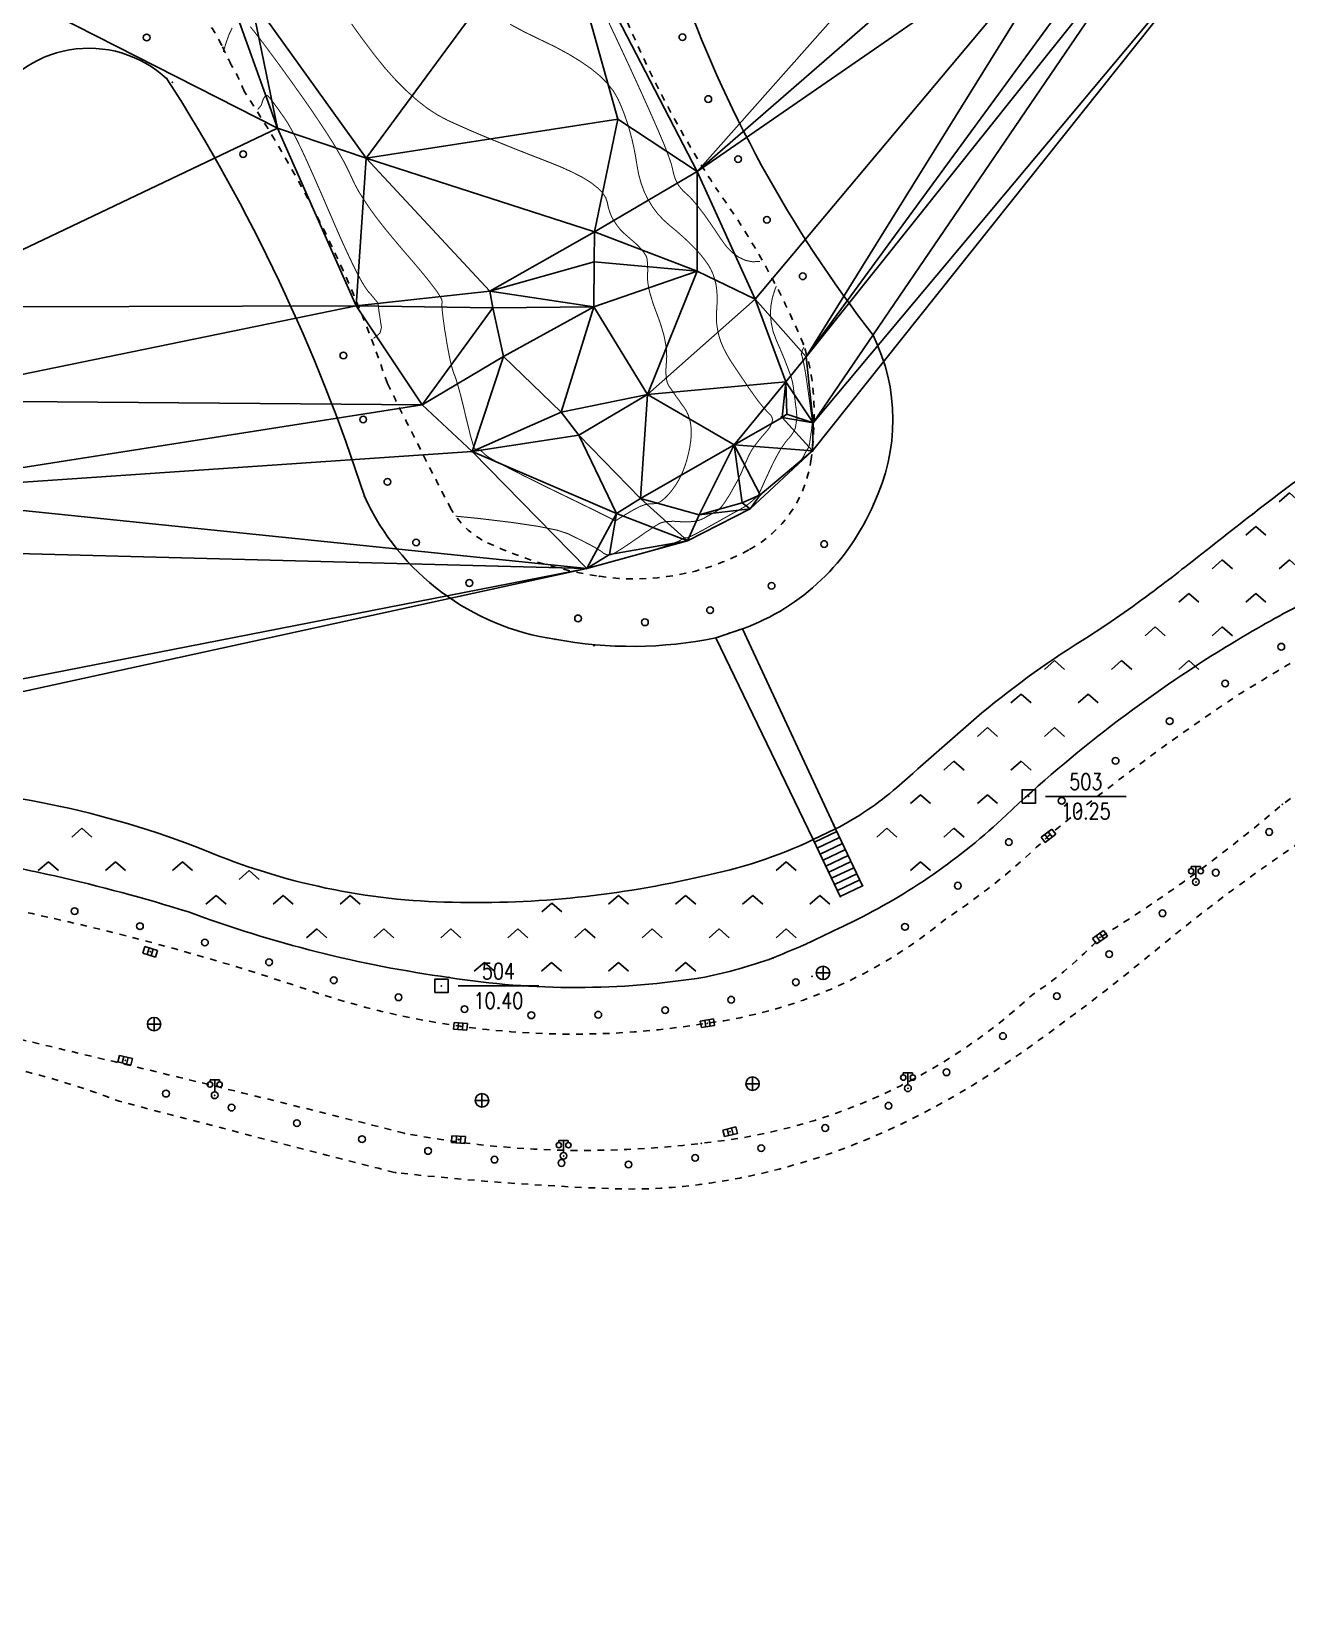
# Model space of a CAD drawing. Extents: x 1060 to 1934, y 610 to 1562.
# Drawn here: x 1265.2 to 1358.7, y 609.9 to 727.5 of the extents above; entities that cross this region are included whole.
import ezdxf
from ezdxf.enums import TextEntityAlignment as Align

# ---------------------------------------------------------------- set-up
doc = ezdxf.new("R2010")
doc.units = 0
doc.header["$LTSCALE"] = 0.5
doc.header["$PDSIZE"] = 0.2
doc.linetypes.add('X6', pattern=[2, 1, -1])
doc.layers.get('0').update_dxf_attribs({"linetype": 'CONTINUOUS'})
doc.layers.add('ASSIST', color=7, linetype='CONTINUOUS', plot=False)
for name, color, linetype in [('DGX', 2, 'CONTINUOUS'), ('DLDW', 11, 'CONTINUOUS'), ('DLSS', 4, 'CONTINUOUS'), ('GXYZ', 2, 'CONTINUOUS'), ('JMD', 6, 'CONTINUOUS'), ('KZD', 1, 'CONTINUOUS'), ('SJW', 1, 'CONTINUOUS'), ('SXSS', 5, 'CONTINUOUS'), ('ZBTZ', 3, 'CONTINUOUS'), ('ZDH', 1, 'CONTINUOUS')]:
    doc.layers.add(name, color=color, linetype=linetype)
doc.styles.add('HZ', font='rs.shx', dxfattribs={"width": 0.8, "bigfont": 'hztxt.shx'})
doc.linetypes.add('8431', pattern='A,0.75,[150,AAA.SHX,S=0.5,R=0,X=0,Y=0],1.5,[177,AAA.SHX,S=1,R=0,X=0,Y=-0.4],0.75', length=3)

# ---------------------------------------------------------------- blocks, each defined once
blk = doc.blocks.new('gc211')
for p, q in [((0, 0), (-1.5, -1.32)), ((1.5, -1.32), (0, 0))]:
    blk.add_line(p, q)
blk = doc.blocks.new('gc041')
for p, q in [((-1, 0.5), (1, 0.5)), ((-1, -0.5), (-1, 0.5)), ((-0.33, 0.5), (-0.33, -0.5)), ((0.33, 0.5), (0.33, -0.5)), ((1, 0.5), (1, -0.5)), ((1, -0.5), (-1, -0.5))]:
    blk.add_line(p, q)
blk = doc.blocks.new('gc043')
for p, q in [((-1, 0), (1, 0)), ((0, -1), (0, 1))]:
    blk.add_line(p, q)
blk.add_circle((0, 0), 1)
blk = doc.blocks.new('gc170')
at = {"linetype": 'Continuous'}
blk.add_circle((0, 0), 0.5, dxfattribs=at)
blk = doc.blocks.new('gc115')
blk.add_lwpolyline([(-1, -1), (1, -1), (1, 1), (-1, 1)], close=True)
blk.add_point((0, 0))
blk = doc.blocks.new('gc097')
for p, q in [((-0.7, 2), (-0.7, 2.3)), ((-0.7, 2.3), (0.7, 2.3)), ((0, 0.5), (0, 2.3)), ((0.7, 2.3), (0.7, 2))]:
    blk.add_line(p, q)
for centre, radius in [((-0.7, 1.6), 0.4), ((0, 0), 0.5), ((0.73, 1.6), 0.4)]:
    blk.add_circle(centre, radius)

msp = doc.modelspace()

# ---------------------------------------------------------------- linework, layer by layer
at = {"linetype": 'Continuous'}
msp.add_line((1325.13, 668.08, 8.41), (1323.46, 667.28, 8.41), dxfattribs=at)
for p in [(1351.98, 664.13, 10.24), (1278.85, 648.23, 10.24), (1330.52, 648.75, 10.24), (1304.85, 643.71, 10.24)]:
    msp.add_point(p, dxfattribs=at)
at = {"layer": 'ASSIST', "linetype": 'Continuous', "flags": 128}
msp.add_lwpolyline([(1325.13, 668.08), (1327.14, 663.84), (1325.48, 663.04), (1323.46, 667.28)], close=True, dxfattribs=at)
at = {"layer": 'DGX', "linetype": 'Continuous', "const_width": 0.075, "flags": 128}
for points, elevation in [([(1289.05, 728.08), (1289.85, 726.97), (1290.69, 725.85), (1291.51, 724.83), (1292.33, 723.91), (1293.14, 723.1), (1293.93, 722.39), (1294.71, 721.78), (1295.48, 721.28), (1296.24, 720.88), (1297.02, 720.53), (1297.83, 720.17), (1298.69, 719.8), (1299.59, 719.43), (1300.53, 719.05), (1301.5, 718.66), (1302.52, 718.26), (1303.58, 717.85), (1304.6, 717.44), (1305.49, 717.04), (1306.25, 716.65), (1306.88, 716.26), (1307.38, 715.87), (1307.76, 715.49), (1308, 715.12), (1308.12, 714.75), (1308.19, 714.39), (1308.3, 714.04), (1308.44, 713.7), (1308.62, 713.38), (1308.83, 713.07), (1309.07, 712.76), (1309.35, 712.48), (1309.67, 712.2), (1309.98, 711.93), (1310.26, 711.69), (1310.49, 711.46), (1310.69, 711.24), (1310.84, 711.04), (1310.96, 710.86), (1311.04, 710.7), (1311.08, 710.55), (1311.09, 710.4), (1311.11, 710.25), (1311.12, 710.09), (1311.12, 709.92), (1311.13, 709.74), (1311.12, 709.56), (1311.12, 709.37), (1311.11, 709.17), (1311.12, 708.95), (1311.15, 708.69), (1311.2, 708.39), (1311.28, 708.05), (1311.39, 707.68), (1311.52, 707.26), (1311.68, 706.81), (1311.87, 706.31), (1312.05, 705.81), (1312.2, 705.33), (1312.33, 704.88), (1312.42, 704.44), (1312.49, 704.03), (1312.53, 703.64), (1312.54, 703.27), (1312.52, 702.92), (1312.5, 702.6), (1312.48, 702.3), (1312.48, 702.04), (1312.5, 701.79), (1312.53, 701.58), (1312.57, 701.39), (1312.63, 701.23), (1312.7, 701.1), (1312.79, 700.97), (1312.89, 700.83), (1313.01, 700.66), (1313.14, 700.47), (1313.28, 700.26), (1313.45, 700.04), (1313.62, 699.79), (1313.82, 699.52), (1314, 699.24), (1314.15, 698.92), (1314.26, 698.58), (1314.33, 698.22), (1314.37, 697.83), (1314.37, 697.42), (1314.33, 696.98), (1314.26, 696.51), (1314.16, 696.05), (1314.05, 695.61), (1313.92, 695.19), (1313.77, 694.79), (1313.61, 694.42), (1313.43, 694.07), (1313.23, 693.74), (1313.02, 693.44), (1312.81, 693.17), (1312.6, 692.93), (1312.41, 692.74), (1312.22, 692.58), (1312.04, 692.46), (1311.87, 692.37), (1311.71, 692.33), (1311.55, 692.32), (1311.4, 692.32), (1311.24, 692.31), (1311.07, 692.28), (1310.9, 692.24), (1310.72, 692.18), (1310.53, 692.1), (1310.33, 692), (1310.12, 691.89), (1309.92, 691.78), (1309.74, 691.67), (1309.57, 691.57), (1309.43, 691.49), (1309.29, 691.4), (1309.18, 691.33), (1309.08, 691.27), (1309, 691.22), (1308.93, 691.17), (1308.87, 691.13), (1308.81, 691.1), (1308.77, 691.08), (1308.72, 691.07), (1308.69, 691.06), (1308.66, 691.07), (1308.64, 691.08), (1308.55, 691.13), (1308.32, 691.25), (1307.94, 691.43), (1307.42, 691.69), (1306.76, 692.02), (1305.96, 692.41), (1305.01, 692.87), (1303.92, 693.4), (1302.83, 693.94), (1301.87, 694.41), (1301.05, 694.83), (1300.37, 695.18), (1299.82, 695.47), (1299.41, 695.7), (1299.13, 695.88), (1299, 695.99), (1298.93, 696.06), (1298.86, 696.13), (1298.8, 696.18), (1298.74, 696.23), (1298.69, 696.27), (1298.64, 696.3), (1298.59, 696.32), (1298.54, 696.33), (1298.5, 696.33), (1298.46, 696.34), (1298.42, 696.35), (1298.38, 696.36), (1298.34, 696.37), (1298.31, 696.38), (1298.27, 696.4), (1298.24, 696.41), (1298.2, 696.46), (1298.15, 696.59), (1298.09, 696.78), (1298.01, 697.06), (1297.91, 697.4), (1297.81, 697.82), (1297.69, 698.31), (1297.55, 698.87), (1297.42, 699.44), (1297.29, 699.96), (1297.17, 700.43), (1297.06, 700.84), (1296.96, 701.19), (1296.87, 701.49), (1296.79, 701.74), (1296.71, 701.93), (1296.64, 702.12), (1296.57, 702.36), (1296.49, 702.64), (1296.41, 702.97), (1296.33, 703.35), (1296.25, 703.78), (1296.16, 704.26), (1296.08, 704.78), (1295.99, 705.3), (1295.93, 705.77), (1295.87, 706.17), (1295.83, 706.53), (1295.8, 706.82), (1295.79, 707.07), (1295.79, 707.25), (1295.8, 707.38), (1295.77, 707.53), (1295.65, 707.77), (1295.43, 708.11), (1295.11, 708.54), (1294.7, 709.07), (1294.19, 709.69), (1293.59, 710.4), (1292.89, 711.21), (1292.18, 712.05), (1291.53, 712.84), (1290.94, 713.59), (1290.43, 714.29), (1289.98, 714.96), (1289.59, 715.58), (1289.28, 716.15), (1289.03, 716.69), (1288.77, 717.24), (1288.46, 717.85), (1288.07, 718.53), (1287.62, 719.29), (1287.1, 720.1), (1286.51, 720.99), (1285.86, 721.95), (1285.14, 722.97), (1284.42, 723.98), (1283.77, 724.88), (1283.18, 725.68), (1282.66, 726.38), (1282.21, 726.98), (1281.82, 727.48), (1281.5, 727.88)], 9.5), ([(1300.87, 728.05), (1301.92, 727.49), (1303.07, 726.93), (1304.21, 726.38), (1305.23, 725.83), (1306.13, 725.28), (1306.92, 724.73), (1307.59, 724.18), (1308.14, 723.62), (1308.57, 723.07), (1308.89, 722.52), (1309.14, 721.96), (1309.37, 721.38), (1309.58, 720.78), (1309.77, 720.16), (1309.94, 719.53), (1310.09, 718.87), (1310.22, 718.2), (1310.33, 717.51), (1310.46, 716.82), (1310.64, 716.18), (1310.87, 715.56), (1311.15, 714.99), (1311.48, 714.45), (1311.86, 713.94), (1312.29, 713.48), (1312.78, 713.04), (1313.27, 712.64), (1313.72, 712.24), (1314.13, 711.86), (1314.51, 711.48), (1314.85, 711.13), (1315.15, 710.78), (1315.41, 710.44), (1315.64, 710.12), (1315.83, 709.79), (1315.99, 709.44), (1316.11, 709.07), (1316.21, 708.67), (1316.27, 708.25), (1316.3, 707.81), (1316.3, 707.34), (1316.27, 706.85), (1316.24, 706.35), (1316.25, 705.86), (1316.32, 705.37), (1316.42, 704.88), (1316.57, 704.4), (1316.77, 703.93), (1317.01, 703.46), (1317.29, 702.99), (1317.59, 702.54), (1317.87, 702.12), (1318.13, 701.73), (1318.37, 701.38), (1318.59, 701.05), (1318.79, 700.76), (1318.98, 700.5), (1319.15, 700.26), (1319.3, 700.05), (1319.45, 699.86), (1319.6, 699.67), (1319.74, 699.5), (1319.88, 699.35), (1320.01, 699.2), (1320.13, 699.07), (1320.25, 698.96), (1320.35, 698.84), (1320.41, 698.7), (1320.42, 698.55), (1320.39, 698.38), (1320.32, 698.2), (1320.21, 698), (1320.05, 697.79), (1319.85, 697.56), (1319.64, 697.32), (1319.45, 697.09), (1319.28, 696.88), (1319.12, 696.66), (1318.98, 696.46), (1318.85, 696.27), (1318.75, 696.08), (1318.66, 695.91), (1318.58, 695.73), (1318.51, 695.57), (1318.44, 695.41), (1318.37, 695.26), (1318.31, 695.11), (1318.24, 694.96), (1318.19, 694.82), (1318.13, 694.69), (1318.07, 694.55), (1318, 694.4), (1317.91, 694.22), (1317.81, 694.02), (1317.69, 693.81), (1317.56, 693.58), (1317.42, 693.33), (1317.27, 693.06), (1317.11, 692.8), (1316.96, 692.57), (1316.82, 692.36), (1316.7, 692.19), (1316.58, 692.04), (1316.47, 691.93), (1316.38, 691.84), (1316.29, 691.78), (1316.21, 691.74), (1316.12, 691.68), (1316.01, 691.63), (1315.9, 691.56), (1315.77, 691.49), (1315.64, 691.42), (1315.49, 691.34), (1315.34, 691.25), (1315.17, 691.17), (1314.99, 691.1), (1314.79, 691.04), (1314.57, 691), (1314.34, 690.98), (1314.09, 690.97), (1313.83, 690.97), (1313.55, 690.98), (1313.28, 691), (1313.02, 691.01), (1312.79, 691), (1312.58, 690.99), (1312.39, 690.96), (1312.22, 690.93), (1312.08, 690.88), (1311.96, 690.82), (1311.83, 690.74), (1311.67, 690.65), (1311.48, 690.53), (1311.27, 690.38), (1311.02, 690.22), (1310.75, 690.03), (1310.45, 689.82), (1310.11, 689.59), (1309.78, 689.36), (1309.48, 689.16), (1309.22, 688.99), (1308.99, 688.84), (1308.79, 688.72), (1308.63, 688.62), (1308.5, 688.56), (1308.4, 688.52), (1308.32, 688.5), (1308.24, 688.49), (1308.16, 688.5), (1308.07, 688.52), (1307.99, 688.55), (1307.91, 688.59), (1307.82, 688.64), (1307.74, 688.71), (1307.63, 688.79), (1307.45, 688.9), (1307.22, 689.04), (1306.93, 689.2), (1306.59, 689.38), (1306.18, 689.59), (1305.71, 689.82), (1305.19, 690.08), (1304.36, 690.35), (1302.97, 690.63), (1301.03, 690.92), (1298.53, 691.22), (1296.81, 691.39)], 9), ([(1307.92, 728.83), (1308.86, 726.84), (1309.79, 724.85), (1310.6, 723.08), (1311.29, 721.54), (1311.87, 720.22), (1312.33, 719.14), (1312.66, 718.28), (1312.88, 717.66), (1312.98, 717.26), (1313.04, 716.98), (1313.11, 716.72), (1313.2, 716.47), (1313.32, 716.23), (1313.45, 716.01), (1313.61, 715.81), (1313.78, 715.62), (1313.98, 715.44), (1314.2, 715.24), (1314.45, 714.98), (1314.72, 714.66), (1315.03, 714.27), (1315.37, 713.83), (1315.73, 713.31), (1316.12, 712.74), (1316.54, 712.11), (1316.98, 711.5), (1317.44, 711.03), (1317.93, 710.68), (1318.43, 710.45), (1318.95, 710.35), (1319.49, 710.38)], 8.5), ([(1280.15, 727.78), (1279.93, 727.31), (1279.71, 726.71), (1279.49, 725.99)], 9.5), ([(1290.69, 704.63), (1291.17, 705.04), (1291.28, 705.45), (1291.22, 705.83), (1291.17, 706.16), (1291.13, 706.44), (1291.09, 706.68), (1291.07, 706.87), (1291.05, 707.01), (1291.04, 707.11), (1291.04, 707.16), (1291.04, 707.2), (1291, 707.26), (1290.95, 707.35), (1290.87, 707.46), (1290.76, 707.59), (1290.63, 707.75), (1290.47, 707.94), (1290.29, 708.14), (1290.08, 708.43), (1289.81, 708.87), (1289.5, 709.44), (1289.14, 710.16), (1288.74, 711.01), (1288.28, 712.01), (1287.78, 713.15), (1287.23, 714.43), (1286.67, 715.72), (1286.16, 716.88), (1285.7, 717.91), (1285.28, 718.81), (1284.9, 719.58), (1284.56, 720.22), (1284.27, 720.73), (1284.02, 721.11), (1283.8, 721.41), (1283.61, 721.69), (1283.43, 721.93), (1283.28, 722.14), (1283.14, 722.32), (1283.02, 722.47), (1282.93, 722.59), (1282.85, 722.68), (1282.79, 722.73), (1282.72, 722.75), (1282.65, 722.72), (1282.59, 722.66), (1282.52, 722.56), (1282.45, 722.42), (1282.39, 722.24), (1282.32, 722.02), (1282.06, 721.7)], 9), ([(1320.71, 708.53), (1320.62, 708.32), (1320.42, 707.68), (1320.3, 707.04), (1320.27, 706.4), (1320.34, 705.76), (1320.48, 705.12), (1320.72, 704.48), (1320.99, 703.87), (1321.22, 703.32), (1321.42, 702.82), (1321.59, 702.38), (1321.73, 702), (1321.84, 701.67), (1321.91, 701.4), (1321.95, 701.19), (1321.98, 701), (1322, 700.81), (1322.03, 700.62), (1322.06, 700.42), (1322.08, 700.22), (1322.11, 700.02), (1322.13, 699.81), (1322.16, 699.6), (1322.19, 699.4), (1322.21, 699.22), (1322.22, 699.06), (1322.23, 698.93), (1322.24, 698.83), (1322.25, 698.75), (1322.25, 698.69), (1322.24, 698.65), (1322.24, 698.63), (1322.23, 698.59), (1322.22, 698.54), (1322.21, 698.48), (1322.2, 698.41), (1322.19, 698.32), (1322.17, 698.23), (1322.16, 698.13), (1322.14, 698.01), (1322.1, 697.9), (1322.05, 697.77), (1321.98, 697.64), (1321.89, 697.51), (1321.79, 697.37), (1321.67, 697.22), (1321.53, 697.07), (1321.39, 696.9), (1321.24, 696.69), (1321.08, 696.45), (1320.92, 696.18), (1320.75, 695.88), (1320.57, 695.54), (1320.39, 695.18), (1320.2, 694.77), (1320.02, 694.38), (1319.86, 694.04), (1319.73, 693.74), (1319.62, 693.5), (1319.53, 693.3), (1319.46, 693.15), (1319.42, 693.05), (1319.4, 693), (1319.38, 692.98), (1319.35, 692.94), (1319.31, 692.89), (1319.26, 692.84), (1319.19, 692.77), (1319.11, 692.7), (1319.02, 692.62), (1318.92, 692.53), (1318.81, 692.44), (1318.71, 692.36), (1318.61, 692.28), (1318.51, 692.21), (1318.42, 692.15), (1318.34, 692.09), (1318.26, 692.04), (1318.18, 692), (1318.08, 691.94), (1317.94, 691.86), (1317.74, 691.75), (1317.5, 691.62), (1317.2, 691.45), (1316.86, 691.26), (1316.47, 691.04), (1316.04, 690.8), (1315.6, 690.55), (1315.22, 690.34), (1314.89, 690.17), (1314.61, 690.02), (1314.38, 689.91), (1314.21, 689.83), (1314.09, 689.78), (1314.02, 689.77), (1313.98, 689.77), (1313.94, 689.78), (1313.91, 689.77), (1313.88, 689.77), (1313.85, 689.77), (1313.83, 689.76), (1313.81, 689.76), (1313.79, 689.75), (1313.77, 689.74), (1313.75, 689.72), (1313.72, 689.7), (1313.69, 689.68), (1313.65, 689.66), (1313.61, 689.63), (1313.57, 689.6), (1313.52, 689.57), (1313.44, 689.52), (1313.3, 689.47), (1313.11, 689.39), (1312.86, 689.3), (1312.56, 689.2), (1312.2, 689.08), (1311.79, 688.94), (1311.31, 688.79)], 8.5), ([(1322.77, 703.99), (1322.65, 703.76), (1322.57, 703.47), (1322.62, 703.34), (1322.67, 703.14), (1322.73, 702.89), (1322.79, 702.58), (1322.86, 702.21), (1322.93, 701.78), (1323, 701.29), (1323.08, 700.75), (1323.15, 700.21), (1323.22, 699.74), (1323.27, 699.34), (1323.32, 699.01), (1323.35, 698.76), (1323.38, 698.57), (1323.39, 698.45), (1323.4, 698.41), (1323.4, 698.4), (1323.4, 698.39), (1323.4, 698.38), (1323.4, 698.38), (1323.4, 698.37), (1323.4, 698.37), (1323.4, 698.37), (1323.4, 698.36), (1323.4, 698.35), (1323.4, 698.3), (1323.39, 698.23), (1323.37, 698.13), (1323.36, 698), (1323.34, 697.84), (1323.31, 697.66), (1323.28, 697.44), (1323.25, 697.23), (1323.22, 697.03), (1323.2, 696.87), (1323.17, 696.73), (1323.14, 696.61), (1323.11, 696.52), (1323.08, 696.45), (1323.06, 696.41), (1323.03, 696.38), (1323, 696.34), (1322.97, 696.29), (1322.94, 696.23), (1322.9, 696.17), (1322.87, 696.1), (1322.83, 696.03), (1322.79, 695.95), (1322.75, 695.86), (1322.68, 695.76), (1322.61, 695.65), (1322.52, 695.53), (1322.41, 695.4), (1322.29, 695.26), (1322.16, 695.11), (1322.01, 694.95)], 8)]:
    msp.add_lwpolyline(points, dxfattribs=dict(at, elevation=elevation))
at = {"layer": 'DLSS', "linetype": 'X6', "flags": 128}
for points in [[(1408.54, 686.43, 0.003219), (1404.52, 685.59, 0.008858), (1403.07, 685.25, 0.003595), (1393.07, 682.66, 0.00648), (1387.56, 681.11, 0.029024), (1377.19, 677.38, 0.035153), (1369.09, 673.23, 0.009575), (1366.21, 671.41, 0.00381), (1359.11, 666.65, 0.02337), (1349.29, 659.28, -0.0205), (1338.14, 650.81, -0.057318), (1326.62, 644.6, -0.062614), (1315.02, 641.58, -0.042178), (1308.34, 641.27, -0.017523), (1292.34, 642.46, -0.001962), (1271.74, 647.78, 0.075148), (1253.92, 651.73, 0.065994), (1239.99, 650.75, 0.05986), (1225.41, 645.89, 0.049769), (1212.85, 637.91, -0.000641), (1197.32, 626.14, -0.066341), (1178.94, 616.63, -0.070545), (1156.39, 611.2, -0.102984), (1130.45, 611.28, -0.081812), (1100.14, 623.08, -0.059306), (1082.01, 636.96, -0.073347), (1070.77, 651.65, -0.089119), (1060.69, 678, -0.07546), (1060.66, 695.96, -0.047147), (1063.44, 708.6, 0.012072), (1068.13, 724.19, 0.012054), (1071.53, 741.81, 0.022876), (1075.57, 764.12)], [(1407.98, 689.59, 0.014204), (1384.45, 683.32, 0.043111), (1370.44, 677.39, 0.034186), (1358.43, 669.91, -0.039245), (1344.84, 660, -0.061802), (1339.83, 655.75, -0.163796), (1315.12, 644.65, -0.078504), (1292.99, 645.4, 0.005671), (1254.47, 654.69, 0.118848), (1224.2, 648.7, 0.053352), (1190.79, 625.62, -0.113603), (1158.79, 614.5, -0.181463), (1100.63, 626.27, -0.137265), (1073.69, 652.67, -0.185452), (1063.69, 696.12, -0.01739), (1070.19, 719.97, 0.006791), (1077.06, 754.37)]]:
    msp.add_lwpolyline(points, format="xyb", dxfattribs=at)
at = {"layer": 'DLSS', "linetype": 'X6', "elevation": 10.38, "flags": 128}
msp.add_lwpolyline([(1406.38, 698.49, 0.040196), (1380.81, 691.1, 0.046114), (1365.75, 684.59, -0.006149), (1355.42, 678.26, 0.026814), (1341, 667.57, -0.049423), (1333.32, 661.36, -0.141239), (1315.58, 653.6, -0.120865), (1286.59, 655.82, 0.047545), (1252.14, 664.1, 0.093214), (1221.23, 657.15, 0.045435), (1187.87, 635.25, -0.108268), (1155.7, 623.41, -0.179875), (1099.3, 637.54, -0.113409), (1076.53, 665.96, -0.121586), (1073.33, 700.08, -0.052532), (1078.19, 718.33, 0.040051), (1084.36, 742.75), (1084.36, 742.75, 0.001981), (1085.85, 753.02, -0.13998)], format="xyb", dxfattribs=at)
at = {"layer": 'DLSS', "linetype": 'X6'}
msp.add_lwpolyline([(1274.74, 731.41, -0.153062), (1279.36, 726.51, -0.000667), (1280.08, 725.03, -0.047672), (1281.06, 723.02, -0.065725), (1291.72, 701.28, 0.004782), (1296.38, 692.09, 0.1655), (1299.19, 689.41, 0.072137), (1307.52, 686.91, 0.162979), (1318.7, 688.9, 0.23694), (1323.28, 695.5, 0.05119), (1323.48, 700.45, 0.066436), (1322.73, 704.2, 0.056922), (1316.34, 715.65, -0.048583), (1309.22, 729.16, -0.012072)], format="xyb", dxfattribs=at)
at = {"layer": 'JMD', "linetype": 'Continuous'}
for p, q in [((1325.13, 668.08), (1327.14, 663.84)), ((1325.48, 663.04), (1323.46, 667.28)), ((1325.21, 667.9), (1323.55, 667.1)), ((1325.43, 667.45), (1323.76, 666.65)), ((1325.64, 667), (1323.98, 666.2)), ((1325.86, 666.55), (1324.19, 665.75)), ((1326.07, 666.09), (1324.4, 665.3)), ((1326.29, 665.64), (1324.62, 664.85)), ((1326.5, 665.19), (1324.83, 664.4)), ((1326.71, 664.74), (1325.05, 663.94)), ((1326.93, 664.29), (1325.26, 663.49)), ((1327.14, 663.84), (1325.48, 663.04))]:
    msp.add_line(p, q, dxfattribs=at)
at = {"layer": 'KZD', "linetype": 'Continuous'}
for p, q in [((1340.78, 670.5), (1346.78, 670.5)), ((1297, 656.38), (1303, 656.38))]:
    msp.add_line(p, q, dxfattribs=at)
at = {"layer": 'SJW', "linetype": 'Continuous'}
for points in [[(1304.33, 737.32, 8.4), (1337.07, 742.19, 8.05), (1314.8, 717.09, 8.16)], [(1337.07, 742.19, 8.05), (1314.8, 717.09, 8.16), (1340.57, 739.5, 8.13)], [(1314.8, 717.09, 8.16), (1340.57, 739.5, 8.13), (1344.05, 737.28, 8.04)], [(1323.46, 698.35, 7.97), (1356.87, 738.26, 8.25), (1323.41, 696.25, 7.88)], [(1349.41, 736.46, 8.26), (1323.46, 698.35, 7.97), (1356.87, 738.26, 8.25)], [(1304.33, 737.32, 8.4), (1281.53, 730.11, 9.8), (1290.13, 718.07, 9.81)], [(1304.33, 737.32, 8.4), (1308.9, 720.99, 9.18), (1290.13, 718.07, 9.81)], [(1304.33, 737.32, 8.4), (1314.8, 717.09, 8.16), (1308.9, 720.99, 9.18)], [(1314.8, 717.09, 8.16), (1344.05, 737.28, 8.04), (1319.13, 707.57, 8.58)], [(1344.05, 737.28, 8.04), (1319.13, 707.57, 8.58), (1322.94, 703.27, 7.9)], [(1344.05, 737.28, 8.04), (1322.94, 703.27, 7.9), (1347.26, 736.5, 8.19)], [(1322.94, 703.27, 7.9), (1347.26, 736.5, 8.19), (1349.41, 736.46, 8.26)], [(1322.94, 703.27, 7.9), (1349.41, 736.46, 8.26), (1323.46, 698.35, 7.97)], [(1262.44, 731.05, 11.85), (1283.54, 720.31, 8.79), (1255.5, 706.96, 8.8)], [(1279.78, 730.78, 9.63), (1262.44, 731.05, 11.85), (1283.54, 720.31, 8.79)], [(1281.53, 730.11, 9.8), (1283.54, 720.31, 8.79), (1279.78, 730.78, 9.63)], [(1281.53, 730.11, 9.8), (1290.13, 718.07, 9.81), (1283.54, 720.31, 8.79)], [(1308.9, 720.99, 9.18), (1290.13, 718.07, 9.81), (1307.16, 712.59, 9.74)], [(1314.8, 717.09, 8.16), (1308.9, 720.99, 9.18), (1307.16, 712.59, 9.74)], [(1283.54, 720.31, 8.79), (1289.4, 707.08, 8.83), (1255.5, 706.96, 8.8)], [(1290.13, 718.07, 9.81), (1283.54, 720.31, 8.79), (1289.4, 707.08, 8.83)], [(1290.13, 718.07, 9.81), (1289.4, 707.08, 8.83), (1299.36, 708.17, 9.86)], [(1290.13, 718.07, 9.81), (1307.16, 712.59, 9.74), (1299.36, 708.17, 9.86)], [(1314.8, 717.09, 8.16), (1307.16, 712.59, 9.74), (1314.82, 709.65, 9.26)], [(1314.8, 717.09, 8.16), (1314.82, 709.65, 9.26), (1319.13, 707.57, 8.58)], [(1307.16, 712.59, 9.74), (1299.36, 708.17, 9.86), (1307.13, 710.34, 9.77)], [(1307.16, 712.59, 9.74), (1314.82, 709.65, 9.26), (1307.13, 710.34, 9.77)], [(1299.36, 708.17, 9.86), (1307.13, 710.34, 9.77), (1307.12, 707, 9.76)], [(1314.82, 709.65, 9.26), (1307.13, 710.34, 9.77), (1307.12, 707, 9.76)], [(1314.82, 709.65, 9.26), (1311.12, 700.45, 9.67), (1307.12, 707, 9.76)], [(1314.82, 709.65, 9.26), (1319.13, 707.57, 8.58), (1311.12, 700.45, 9.67)], [(1289.4, 707.08, 8.83), (1299.36, 708.17, 9.86), (1299.58, 706.91, 9.91)], [(1299.36, 708.17, 9.86), (1307.12, 707, 9.76), (1299.58, 706.91, 9.91)], [(1289.4, 707.08, 8.83), (1255.5, 706.96, 8.8), (1255.02, 700.02, 8.88)], [(1289.4, 707.08, 8.83), (1255.02, 700.02, 8.88), (1294.31, 699.68, 9.22)], [(1289.4, 707.08, 8.83), (1299.58, 706.91, 9.91), (1294.31, 699.68, 9.22)], [(1299.58, 706.91, 9.91), (1294.31, 699.68, 9.22), (1300.37, 703.28, 9.85)], [(1307.12, 707, 9.76), (1299.58, 706.91, 9.91), (1300.37, 703.28, 9.85)], [(1307.12, 707, 9.76), (1304.67, 699.14, 9.76), (1300.37, 703.28, 9.85)], [(1311.12, 700.45, 9.67), (1307.12, 707, 9.76), (1304.67, 699.14, 9.76)], [(1319.13, 707.57, 8.58), (1311.12, 700.45, 9.67), (1321.42, 701.4, 8.74)], [(1319.13, 707.57, 8.58), (1322.94, 703.27, 7.9), (1321.42, 701.4, 8.74)], [(1294.31, 699.68, 9.22), (1300.37, 703.28, 9.85), (1298.03, 696.2, 9.49)], [(1304.67, 699.14, 9.76), (1300.37, 703.28, 9.85), (1298.03, 696.2, 9.49)], [(1322.94, 703.27, 7.9), (1321.42, 701.4, 8.74), (1323.46, 698.35, 7.97)], [(1311.12, 700.45, 9.67), (1321.42, 701.4, 8.74), (1317.57, 696.71, 9.36)], [(1321.42, 701.4, 8.74), (1317.57, 696.71, 9.36), (1321.14, 698.75, 8.95)], [(1321.42, 701.4, 8.74), (1321.49, 699, 8.84), (1321.14, 698.75, 8.95)], [(1321.42, 701.4, 8.74), (1323.46, 698.35, 7.97), (1321.49, 699, 8.84)], [(1255.02, 700.02, 8.88), (1294.31, 699.68, 9.22), (1252.19, 693.07, 8.85)], [(1311.12, 700.45, 9.67), (1304.67, 699.14, 9.76), (1305.99, 697.44, 9.65)], [(1311.12, 700.45, 9.67), (1305.99, 697.44, 9.65), (1310.58, 692.71, 9.63)], [(1311.12, 700.45, 9.67), (1317.57, 696.71, 9.36), (1310.58, 692.71, 9.63)], [(1294.31, 699.68, 9.22), (1252.19, 693.07, 8.85), (1298.03, 696.2, 9.49)], [(1304.67, 699.14, 9.76), (1305.99, 697.44, 9.65), (1298.03, 696.2, 9.49)], [(1317.57, 696.71, 9.36), (1321.14, 698.75, 8.95), (1323.41, 696.25, 7.88)], [(1323.46, 698.35, 7.97), (1321.49, 699, 8.84), (1321.14, 698.75, 8.95)], [(1323.46, 698.35, 7.97), (1321.14, 698.75, 8.95), (1323.41, 696.25, 7.88)], [(1305.99, 697.44, 9.65), (1298.03, 696.2, 9.49), (1308.81, 691.6, 9.61)], [(1305.99, 697.44, 9.65), (1310.58, 692.71, 9.63), (1308.81, 691.6, 9.61)], [(1317.57, 696.71, 9.36), (1310.58, 692.71, 9.63), (1314.97, 691.49, 9.26)], [(1317.57, 696.71, 9.36), (1314.97, 691.49, 9.26), (1318.16, 692.39, 8.75)], [(1317.57, 696.71, 9.36), (1323.41, 696.25, 7.88), (1319.51, 692.97, 8.47)], [(1317.57, 696.71, 9.36), (1318.16, 692.39, 8.75), (1319.51, 692.97, 8.47)], [(1323.41, 696.25, 7.88), (1319.51, 692.97, 8.47), (1318.77, 691.94, 8.27)], [(1252.19, 693.07, 8.85), (1298.03, 696.2, 9.49), (1306.58, 687.48, 8.65)], [(1298.03, 696.2, 9.49), (1306.58, 687.48, 8.65), (1308.81, 691.6, 9.61)], [(1252.19, 693.07, 8.85), (1306.58, 687.48, 8.65), (1246.15, 689.08, 8.57)], [(1310.58, 692.71, 9.63), (1308.81, 691.6, 9.61), (1314.1, 689.56, 8.41)], [(1310.58, 692.71, 9.63), (1314.97, 691.49, 9.26), (1314.1, 689.56, 8.41)], [(1318.16, 692.39, 8.75), (1319.51, 692.97, 8.47), (1318.77, 691.94, 8.27)], [(1306.58, 687.48, 8.65), (1308.81, 691.6, 9.61), (1308.28, 688.54, 9.05)], [(1308.81, 691.6, 9.61), (1314.1, 689.56, 8.41), (1308.28, 688.54, 9.05)], [(1314.97, 691.49, 9.26), (1314.1, 689.56, 8.41), (1318.77, 691.94, 8.27)], [(1314.97, 691.49, 9.26), (1318.16, 692.39, 8.75), (1318.77, 691.94, 8.27)], [(1314.1, 689.56, 8.41), (1308.28, 688.54, 9.05), (1306.58, 687.48, 8.65)], [(1306.58, 687.48, 8.65), (1246.15, 689.08, 8.57), (1176.28, 662.01, 9.04)], [(1306.58, 687.48, 8.65), (1176.28, 662.01, 9.04), (1168.26, 657.3, 8.99)]]:
    msp.add_polyline3d(points, close=True, dxfattribs=at)
at = {"layer": 'SXSS', "linetype": 'Continuous', "flags": 128}
msp.add_lwpolyline([(1126.61, 669.5, 0.328663), (1169.64, 653.55, 0.154167), (1198.19, 679.72, -0.177876), (1217.03, 688.2, -0.14882), (1243.83, 683.96, 0.64384), (1260.36, 696.73, -0.166482), (1261.91, 721.7, -0.493377), (1275.29, 723.99, -0.064426), (1290.01, 692.87, 0.254975), (1304.21, 682.22, 0.096877), (1316.21, 682.32, -0.004628), (1318.2, 682.99, 0.208464), (1327.97, 692.32, 0.231285), (1327.92, 704.89, -0.080468), (1313.44, 731.35, -0.085786), (1308.26, 746.85, -0.036776), (1306.61, 766.92, -0.138111), (1309.42, 782.17, -0.365521), (1317.26, 787.81, -0.359309), (1320.8, 784.45), (1321.27, 777.56, 0.10943), (1332.33, 739.73, 0.250782), (1346.92, 731.03, 0.183831), (1359.82, 736.29, 0.090786)], format="xyb", dxfattribs=at)
at = {"layer": 'SXSS', "linetype": '8431', "elevation": 8.33, "flags": 128}
msp.add_lwpolyline([(1318.2, 682.99), (1316.21, 682.32), (1323.46, 667.28), (1325.13, 668.08)], close=True, dxfattribs=at)
at = {"layer": 'ZBTZ', "linetype": 'Continuous', "flags": 128}
for points in [[(1364.11, 697.43, 0.009584), (1356.22, 691.55, 0.001648), (1351.17, 687.6, -0.004221), (1349.18, 686.07, -0.018896), (1344.02, 682.45, 0.035565), (1336.02, 676.72, 0.001859), (1329.69, 671.17, -0.058354), (1325.13, 668.08), (1327.14, 663.84), (1325.48, 663.04), (1323.46, 667.28, -0.061038), (1315.14, 664.54, -0.063843), (1296.58, 662.61, -0.095074), (1278.08, 666.5, 0.088253), (1254.77, 671.26, 0.049634), (1227.35, 668.12, 0.081913), (1211.74, 661.95, 0.0032), (1201.14, 655.5, 0.011583), (1198.27, 653.64), (1196.61, 652.5, 0.004009), (1189.69, 647.69, -0.003286), (1181.26, 641.81, -0.06734), (1174.01, 638.14, -0.03781), (1160.06, 634.46, -0.047934)], [(1153.05, 625.63, 0.062873), (1169.65, 629.06, 0.046046), (1186.81, 637.17, 0.016677), (1200.74, 647.59, -0.036205), (1215.14, 657.07, -0.064732), (1235.6, 664.57, -0.066364), (1256.77, 666.48, -0.038693), (1276.9, 661.89, 0.054741), (1296.31, 657.01, 0.079578), (1315.37, 657.03, 0.035673), (1320.48, 658.47, 0.001442), (1322.46, 659.3, 0.006522), (1322.9, 659.49, 0.005264), (1323.68, 659.86, 0.001546), (1326.34, 661.14, 0.075835), (1337.85, 669.11, -0.05139), (1354.2, 681.63, -0.017103), (1359.54, 684.67, -0.02472)]]:
    msp.add_lwpolyline(points, format="xyb", dxfattribs=at)
at = {"layer": 'ZDH', "linetype": 'Continuous'}
for p in [(1279.36, 726.51, 8.5), (1279.36, 726.51, 8.5), (1275.29, 723.99, 8.42), (1275.29, 723.99, 8.42), (1275.68, 723.72, 8.42), (1275.68, 723.72, 8.42), (1281.06, 723.02, 8.47), (1281.06, 723.02, 8.47), (1308.9, 720.99, 9.18), (1308.9, 720.99, 9.18), (1308.9, 720.99, 9.18), (1314.8, 717.09, 8.16), (1314.8, 717.09, 8.16), (1314.8, 717.09, 8.16), (1307.16, 712.59, 9.74), (1307.16, 712.59, 9.74), (1307.16, 712.59, 9.74), (1307.13, 710.34, 9.77), (1307.13, 710.34, 9.77), (1307.13, 710.34, 9.77), (1289.4, 707.08, 8.83), (1289.4, 707.08, 8.83), (1299.58, 706.91, 9.91), (1299.58, 706.91, 9.91), (1299.58, 706.91, 9.91), (1307.12, 707, 9.76), (1307.12, 707, 9.76), (1307.12, 707, 9.76), (1319.13, 707.57, 8.58), (1319.13, 707.57, 8.58), (1319.13, 707.57, 8.58), (1327.92, 704.89, 7.83), (1327.92, 704.89, 7.83), (1322.73, 704.2, 7.84), (1322.73, 704.2, 7.84), (1300.37, 703.28, 9.85), (1300.37, 703.28, 9.85), (1322.94, 703.27, 7.9), (1322.94, 703.27, 7.9), (1322.94, 703.27, 7.9), (1321.42, 701.4, 8.74), (1321.42, 701.4, 8.74), (1321.42, 701.4, 8.74), (1311.12, 700.45, 9.67), (1311.12, 700.45, 9.67), (1311.12, 700.45, 9.67), (1304.67, 699.14, 9.76), (1304.67, 699.14, 9.76), (1304.67, 699.14, 9.76), (1321.08, 698.78, 8.97), (1321.08, 698.78, 8.97), (1321.08, 698.78, 8.97), (1321.14, 698.75, 8.95), (1321.14, 698.75, 8.95), (1321.14, 698.75, 8.95), (1323.46, 698.35, 7.97), (1323.46, 698.35, 7.97), (1323.46, 698.35, 7.97), (1317.57, 696.71, 9.36), (1317.57, 696.71, 9.36), (1317.57, 696.71, 9.36), (1323.41, 696.25, 7.88), (1323.41, 696.25, 7.88), (1323.41, 696.25, 7.88), (1298.03, 696.2, 9.49), (1298.03, 696.2, 9.49), (1323.28, 695.5, 7.83), (1323.28, 695.5, 7.83), (1290.01, 692.87, 8.45), (1290.01, 692.87, 8.45), (1310.58, 692.71, 9.63), (1310.58, 692.71, 9.63), (1310.58, 692.71, 9.63), (1319.51, 692.97, 8.47), (1319.51, 692.97, 8.47), (1319.51, 692.97, 8.47), (1296.38, 692.09, 8.32), (1296.38, 692.09, 8.32), (1308.81, 691.6, 9.61), (1308.81, 691.6, 9.61), (1318.77, 691.94, 8.27), (1318.77, 691.94, 8.27), (1318.77, 691.94, 8.27), (1327.97, 692.32, 7.78), (1327.97, 692.32, 7.78), (1356.22, 691.55, 7.97), (1356.22, 691.55, 7.97), (1314.97, 691.49, 9.26), (1314.97, 691.49, 9.26), (1314.97, 691.49, 9.26), (1314.1, 689.56, 8.41), (1314.1, 689.56, 8.41), (1314.1, 689.56, 8.41), (1306.58, 687.48, 8.65), (1306.58, 687.48, 8.65), (1306.58, 687.48, 8.65), (1307.52, 686.91, 8.37), (1307.52, 686.91, 8.37), (1304.21, 682.22, 8.45), (1304.21, 682.22, 8.45), (1316.21, 682.32, 8.34), (1316.21, 682.32, 8.34), (1318.2, 682.99, 8.33), (1318.2, 682.99, 8.33), (1307.12, 681.75, 8.36), (1307.12, 681.75, 8.36), (1354.2, 681.63, 10.22), (1354.2, 681.63, 10.22), (1339.53, 670.5, 10.25), (1339.53, 670.5, 10.25), (1358.43, 669.91, 10.04), (1358.43, 669.91, 10.04), (1324.99, 668.43, 8.41), (1324.99, 668.43, 8.41), (1325.13, 668.08, 8.41), (1325.13, 668.08, 8.41), (1323.36, 667.49, 8.41), (1323.36, 667.49, 8.41), (1341, 667.57, 10.05), (1341, 667.57, 10.05), (1327.14, 663.84, 10.18), (1327.14, 663.84, 10.18), (1325.48, 663.04, 10.2), (1325.48, 663.04, 10.2), (1326.34, 661.14, 10.25), (1326.34, 661.14, 10.25), (1344.84, 660, 10.05), (1344.84, 660, 10.05), (1274.04, 658.92, 10.38), (1274.04, 658.92, 10.38), (1322.9, 659.49, 10.23), (1322.9, 659.49, 10.23), (1320.48, 658.47, 10.25), (1320.48, 658.47, 10.25), (1295.75, 656.38, 10.4), (1295.75, 656.38, 10.4), (1296.31, 657.01, 10.4), (1296.31, 657.01, 10.4), (1323.37, 657.1, 10.23), (1323.37, 657.1, 10.23), (1324.19, 657.35, 10.22), (1324.19, 657.35, 10.22), (1339.83, 655.75, 10.05), (1339.83, 655.75, 10.05), (1274.33, 653.53, 10.41), (1274.33, 653.53, 10.41), (1297.17, 653.37, 10.25), (1297.17, 653.37, 10.25), (1315.58, 653.6, 10.12), (1315.58, 653.6, 10.12), (1272.18, 650.84, 10.36), (1272.18, 650.84, 10.36), (1338.14, 650.81, 10.21), (1338.14, 650.81, 10.21), (1318.94, 649.09, 10.16), (1318.94, 649.09, 10.16), (1298.77, 647.85, 10.26), (1298.77, 647.85, 10.26), (1292.99, 645.4, 10.22), (1292.99, 645.4, 10.22), (1297.02, 644.92, 10.21), (1297.02, 644.92, 10.21), (1297.05, 644.94, 10.21), (1297.05, 644.94, 10.21), (1315.12, 644.65, 10.12), (1315.12, 644.65, 10.12), (1317.27, 645.51, 10.13), (1317.27, 645.51, 10.13), (1292.34, 642.46, 10.41), (1292.34, 642.46, 10.41), (1315.02, 641.58, 10.32), (1315.02, 641.58, 10.32)]:
    msp.add_point(p, dxfattribs=at)

# ---------------------------------------------------------------- block references
at = {"layer": 'DLDW', "linetype": 'Continuous', "xscale": 0.5, "yscale": 0.5}
for p in [(1351.98, 664.13, 10.24), (1278.85, 648.23, 10.24), (1330.52, 648.75, 10.24), (1304.85, 643.71, 10.24)]:
    msp.add_blockref('gc097', p, dxfattribs=at)
at = {"layer": 'GXYZ', "linetype": 'Continuous', "yscale": 0.5, "zscale": 0.5}
for p, xscale, rotation in [((1341, 667.57, 10.05), 0.4999999999999999, 37.74612480468978), ((1344.84, 660), 0.5, 36.18397220425073), ((1274.04, 658.92, 10.38), 0.4999999999999999, 342.5209577648), ((1315.58, 653.6, 10.12), 0.4999999999999999, 9.569586639117537), ((1297.17, 653.37, 10.25), 0.5, 354.9508818512971), ((1272.18, 650.84, 10.36), 0.4999999999999999, 345.973311404254), ((1317.27, 645.51, 10.13), 0.5, 14.24724936033599), ((1297.02, 644.92, 10.21), 0.5, 356.9194827122844)]:
    msp.add_blockref('gc041', p, dxfattribs=dict(at, xscale=xscale, rotation=rotation))
at = {"layer": 'GXYZ', "linetype": 'Continuous', "xscale": 0.5, "yscale": 0.5}
for p in [(1324.19, 657.35), (1274.33, 653.53), (1318.94, 649.09), (1298.77, 647.85)]:
    msp.add_blockref('gc043', p, dxfattribs=at)
at = {"layer": 'KZD', "linetype": 'Continuous', "xscale": 0.5, "yscale": 0.5}
for p in [(1339.53, 670.5, 10.25), (1295.75, 656.38, 10.4)]:
    msp.add_blockref('gc115', p, dxfattribs=at)
at = {"layer": 'ZBTZ', "linetype": 'Continuous', "xscale": 0.5, "yscale": 0.5}
for p, rotation in [((1273.78, 727.07), 345.511524838168), ((1313.71, 727.09), 111.3490185060621), ((1315.64, 722.48), 116.6743966868483), ((1280.97, 718.37), 304.7461061205938), ((1317.86, 718), 115.0984729634936), ((1320.01, 713.48), 121.3829267937831), ((1322.68, 709.27), 126.426561859526), ((1288.44, 703.37), 293.3436808688709), ((1289.92, 698.6), 286.5545734954567), ((1291.72, 693.95), 295.0634969656749), ((1293.86, 689.43), 295.4529345441016), ((1324.28, 689.31), 38.42096930085492), ((1297.83, 686.41), 323.2185440309923), ((1320.36, 686.2), 38.42096930085492), ((1315.77, 684.38), 16.54022631168644), ((1305.93, 683.77), 351.4790985981331), ((1310.92, 683.48), 357.606885512968), ((1358.35, 681.66), 211.4211595101013), ((1354.17, 678.92), 213.8510802903217), ((1350.03, 676.11), 216.1269928432223), ((1346, 673.16), 216.1269928432223), ((1341.98, 670.18), 216.6554615753762), ((1357.44, 667.85), 217.2778372257876), ((1338.04, 667.1), 220.6529587184262), ((1353.46, 664.82), 217.2778372257876), ((1334.24, 663.85), 217.883346104098), ((1268.41, 661.95), 166.6758386185741), ((1349.49, 661.79), 217.4181240564153), ((1273.28, 660.83), 167.0541164294217), ((1330.3, 660.78), 217.883346104098), ((1278.12, 659.61), 162.8493536285392), ((1345.52, 658.75), 218.7252584551337), ((1282.9, 658.14), 164.4911533127728), ((1287.72, 656.8), 164.0027910690136), ((1322.17, 656.65), 202.3861491300678), ((1292.55, 655.53), 168.4785540194733), ((1317.35, 655.35), 193.684668145836), ((1341.62, 655.62), 218.7252584551337), ((1297.47, 654.65), 173.5844947650453), ((1302.45, 654.19), 175.8701595812369), ((1307.44, 654.23), 183.1204255393918), ((1312.43, 654.57), 184.3935650751006), ((1337.6, 652.64), 215.9803944399872), ((1333.4, 649.94), 211.0199503743548), ((1275.22, 648.35), 168.0022006302772), ((1280.11, 647.31), 168.0022006302772), ((1329.07, 647.45), 199.3634721517565), ((1284.98, 646.15), 166.1573154742976), ((1324.36, 645.79), 199.3634721517565), ((1289.83, 644.96), 166.1573154742976), ((1319.59, 644.28), 196.3078065227803), ((1294.75, 644.08), 170.2288489991489), ((1299.7, 643.43), 177.1102698582121), ((1304.7, 643.18), 177.1102698582121), ((1309.69, 643.07), 185.5850384145545), ((1314.66, 643.56), 185.5850384145545)]:
    msp.add_blockref('gc170', p, dxfattribs=dict(at, rotation=rotation))
for p in [(1358.95, 693.13), (1356.45, 690.63), (1353.95, 688.13), (1358.95, 688.13), (1351.45, 685.63), (1356.45, 685.63), (1348.95, 683.13), (1353.95, 683.13), (1341.45, 680.63), (1346.45, 680.63), (1351.45, 680.63), (1338.95, 678.13), (1343.95, 678.13), (1336.45, 675.63), (1341.45, 675.63), (1333.95, 673.13), (1338.95, 673.13), (1331.45, 670.63), (1336.45, 670.63), (1268.95, 668.13), (1328.95, 668.13), (1333.95, 668.13), (1266.45, 665.63), (1271.45, 665.63), (1276.45, 665.63), (1281.42, 664.97), (1321.45, 665.63), (1331.45, 665.63), (1278.95, 663.13), (1283.95, 663.13), (1288.95, 663.13), (1303.98, 662.55), (1308.95, 663.13), (1313.95, 663.13), (1318.95, 663.13), (1323.95, 663.13), (1286.45, 660.63), (1291.45, 660.63), (1296.45, 660.63), (1301.45, 660.63), (1306.45, 660.63), (1311.45, 660.63), (1316.45, 660.63), (1321.45, 660.63), (1298.95, 658.13), (1303.95, 658.13), (1308.95, 658.13), (1313.95, 658.13)]:
    msp.add_blockref('gc211', p, dxfattribs=at)

# ---------------------------------------------------------------- texts
at = {"layer": 'KZD', "linetype": 'Continuous', "style": 'HZ', "width": 0.8}
for s, p in [('503', (1343.78, 671.6)), ('10.25', (1343.78, 669.4)), ('504', (1300, 657.48)), ('10.40', (1300, 655.28))]:
    msp.add_text(s, height=1.2, dxfattribs=at).set_placement(p, align=Align.MIDDLE)

doc.saveas('drawing.dxf')
